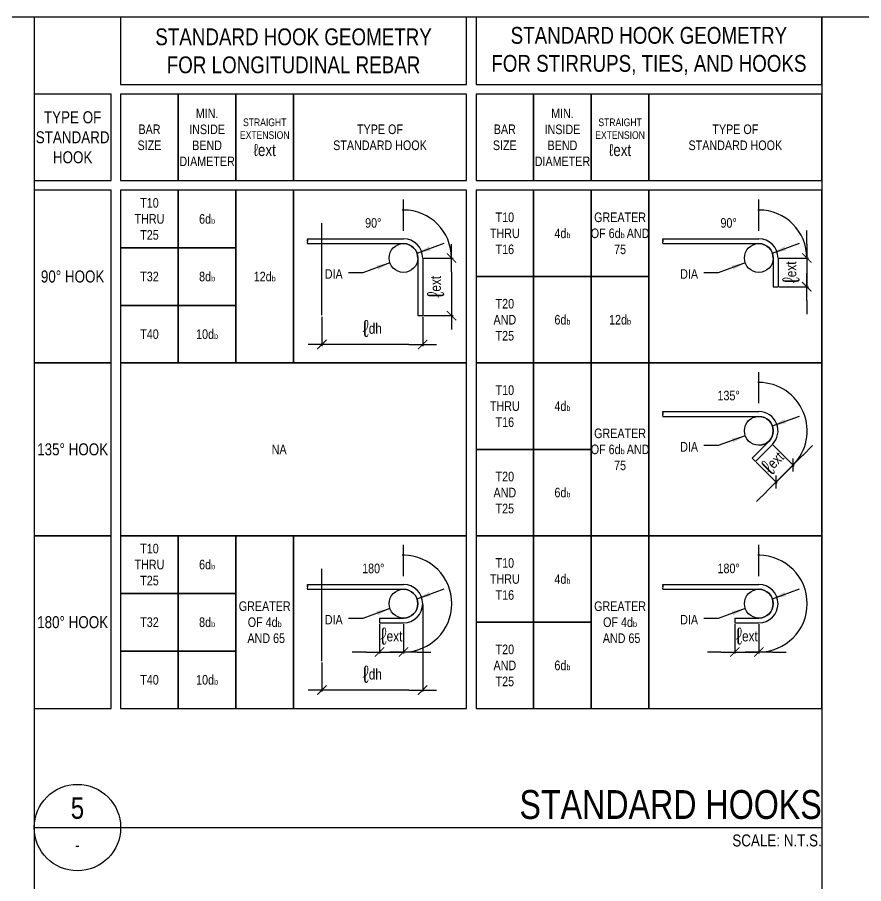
# Model space of a CAD drawing. Header units: millimetres. Extents: x 1990 to 90214, y -16050 to 57150.
# Drawn here: x 19725 to 37268, y 39187 to 57150 of the extents above; entities that cross this region are included whole.
import ezdxf
from ezdxf.enums import TextEntityAlignment as Align

# ---------------------------------------------------------------- set-up
doc = ezdxf.new("R2010")
doc.units = ezdxf.units.MM
doc.linetypes.add('HIDDEN2', pattern=[0.1875, 0.125, -0.0625])
doc.layers.add('NPLT-JLA', color=193, linetype='Continuous', plot=False)
for name, color, linetype in [('S-G-DIMS', 1, 'Continuous'), ('S-G-HDN2', 1, 'HIDDEN2'), ('S-G-LEDR', 2, 'Continuous'), ('S-G-MEDM', 3, 'Continuous'), ('S-G-TEXT', 3, 'Continuous'), ('S-G-THIN', 1, 'Continuous'), ('S-G-TITL', 7, 'Continuous'), ('S-G-TITLREF', 4, 'Continuous'), ('S-LOCI-DIM-IN-100', 1, 'Continuous'), ('S-LOCI-TEXT-GA-250', 2, 'Continuous')]:
    doc.layers.add(name, color=color, linetype=linetype)
doc.styles.add('ARIAL', font='arial.ttf', dxfattribs={"width": 0.8})
doc.dimstyles.new('ARIALDIMS', dxfattribs={"dimscale": 12, "dimtxt": 20, "dimasz": 19.5, "dimexe": 2.25, "dimexo": 1.75, "dimgap": 10, "dimtad": 1, "dimzin": 3, "dimdsep": 46, "dimtxsty": 'ARIAL', "dimblk1": 'nyatick', "dimblk2": 'nyatick', "dimsah": 1, "dimcen": 2.25, "dimclrd": 1, "dimclre": 1, "dimclrt": 2, "dimadec": 0, "dimazin": 0, "dimtfac": 1, "dimtmove": 0, "dimatfit": 3, "dimfxl": 1, "dimfrac": 2, "dimtolj": 1, "dimtzin": 0, "dimarcsym": 0})

# ---------------------------------------------------------------- blocks, each defined once
blk = doc.blocks.new('nyatick')
at = {"layer": 'S-G-DIMS'}
blk.add_line((-1.005, 0), (1.005, 0), dxfattribs=at)
at = {"layer": 'S-G-DIMS', "const_width": 0.08}
blk.add_lwpolyline([(0.34, 0.34), (-0.34, -0.34)], dxfattribs=at)
blk = doc.blocks.new('*D134')
at = {"layer": 'Defpoints', "color": 0, "transparency": 16777216}
for p in [(-8526, 7606), (-6806, 7606), (-8526, 7114)]:
    blk.add_point(p, dxfattribs=at)
at = {"layer": 'S-LOCI-DIM-IN-100', "color": 1, "lineweight": -2, "transparency": 16777216}
for p, q in [((-8526, 7585), (-8526, 7087)), ((-6806, 7585), (-6806, 7087)), ((-7040, 7114), (-8292, 7114))]:
    blk.add_line(p, q, dxfattribs=at)
at = {"layer": 'S-LOCI-DIM-IN-100', "color": 1, "lineweight": -2, "transparency": 16777216, "xscale": 234, "yscale": 234, "zscale": 234, "rotation": 180}
blk.add_blockref('nyatick', (-8526, 7114), dxfattribs=at)
at = {"layer": 'S-LOCI-DIM-IN-100', "color": 1, "lineweight": -2, "transparency": 16777216, "xscale": 234, "yscale": 234, "zscale": 234}
blk.add_blockref('nyatick', (-6806, 7114), dxfattribs=at)
at = {"layer": 'S-LOCI-DIM-IN-100', "color": 2, "transparency": 16777216, "insert": (-7666, 7383), "char_height": 180, "attachment_point": 5, "style": 'ARIAL'}
blk.add_mtext('\\A1;{\\fArial|b0|i0|c0|p34;\\H1.6x;ℓ\\H0.625x;dh}', dxfattribs=at)
blk = doc.blocks.new('*D135')
at = {"layer": 'Defpoints', "color": 0, "transparency": 16777216}
for p in [(-6806, 8588), (-6806, 7606), (-6315, 7606)]:
    blk.add_point(p, dxfattribs=at)
at = {"layer": 'S-LOCI-DIM-IN-100', "color": 1, "lineweight": -2, "transparency": 16777216}
for p, q in [((-6785, 8588), (-6288, 8588)), ((-6315, 8354), (-6315, 7840)), ((-6785, 7606), (-6288, 7606))]:
    blk.add_line(p, q, dxfattribs=at)
at = {"layer": 'S-LOCI-DIM-IN-100', "color": 1, "lineweight": -2, "transparency": 16777216, "xscale": 234, "yscale": 234, "zscale": 234}
for p, rotation in [((-6315, 8588), 90), ((-6315, 7606), 270)]:
    blk.add_blockref('nyatick', p, dxfattribs=dict(at, rotation=rotation))
at = {"layer": 'S-LOCI-DIM-IN-100', "color": 2, "transparency": 16777216, "insert": (-6584, 8097), "char_height": 180, "attachment_point": 5, "rotation": 90, "style": 'ARIAL'}
blk.add_mtext('\\A1;{\\fArial|b0|i0|c0|p34;\\H1.6x;ℓ\\H0.625x;ext}', dxfattribs=at)
blk = doc.blocks.new('*D136')
at = {"layer": 'Defpoints', "color": 0, "transparency": 16777216}
for p in [(-6806, 2692), (-8526, 1709), (-8526, 1218)]:
    blk.add_point(p, dxfattribs=at)
at = {"layer": 'S-LOCI-DIM-IN-100', "color": 1, "lineweight": -2, "transparency": 16777216}
for p, q in [((-6806, 2671), (-6806, 1191)), ((-8526, 1688), (-8526, 1191)), ((-7040, 1218), (-8292, 1218))]:
    blk.add_line(p, q, dxfattribs=at)
at = {"layer": 'S-LOCI-DIM-IN-100', "color": 1, "lineweight": -2, "transparency": 16777216, "xscale": 234, "yscale": 234, "zscale": 234, "rotation": 180}
blk.add_blockref('nyatick', (-8526, 1218), dxfattribs=at)
at = {"layer": 'S-LOCI-DIM-IN-100', "color": 1, "lineweight": -2, "transparency": 16777216, "xscale": 234, "yscale": 234, "zscale": 234}
blk.add_blockref('nyatick', (-6806, 1218), dxfattribs=at)
at = {"layer": 'S-LOCI-DIM-IN-100', "color": 2, "transparency": 16777216, "insert": (-7666, 1486), "char_height": 180, "attachment_point": 5, "style": 'ARIAL'}
blk.add_mtext('\\A1;{\\fArial|b0|i0|c0|p34;\\H1.6x;ℓ\\H0.625x;dh}', dxfattribs=at)
blk = doc.blocks.new('*D137')
at = {"layer": 'Defpoints', "color": 0, "transparency": 16777216}
for p in [(-7543, 2364), (-7134, 2364), (-7134, 1867)]:
    blk.add_point(p, dxfattribs=at)
at = {"layer": 'S-G-LEDR', "color": 1, "lineweight": -2, "transparency": 16777216}
for p, q in [((-7543, 2343), (-7543, 1840)), ((-7134, 2343), (-7134, 1840)), ((-7777, 1867), (-8011, 1867)), ((-7543, 1867), (-7134, 1867)), ((-6900, 1867), (-6666, 1867))]:
    blk.add_line(p, q, dxfattribs=at)
at = {"layer": 'S-G-LEDR', "color": 1, "lineweight": -2, "transparency": 16777216, "xscale": 234, "yscale": 234, "zscale": 234}
blk.add_blockref('nyatick', (-7543, 1867), dxfattribs=at)
at = {"layer": 'S-G-LEDR', "color": 1, "lineweight": -2, "transparency": 16777216, "xscale": 234, "yscale": 234, "zscale": 234, "rotation": 180}
blk.add_blockref('nyatick', (-7134, 1867), dxfattribs=at)
at = {"layer": 'S-G-LEDR', "color": 2, "transparency": 16777216, "insert": (-7339, 2136), "char_height": 180, "attachment_point": 5, "style": 'ARIAL'}
blk.add_mtext('\\A1;{\\fArial|b0|i0|c0|p34;\\H1.6x;ℓ\\H0.625x;ext}', dxfattribs=at)
blk = doc.blocks.new('*D131')
at = {"layer": 'Defpoints', "color": 0, "transparency": 16777216}
for p in [(-746, 8588), (-746, 8097), (-255, 8097)]:
    blk.add_point(p, dxfattribs=at)
at = {"layer": 'S-LOCI-DIM-IN-100', "color": 1, "lineweight": -2, "transparency": 16777216}
for p, q in [((-255, 8822), (-255, 9056)), ((-725, 8588), (-228, 8588)), ((-255, 8588), (-255, 8097)), ((-725, 8097), (-228, 8097)), ((-255, 7863), (-255, 7629))]:
    blk.add_line(p, q, dxfattribs=at)
at = {"layer": 'S-LOCI-DIM-IN-100', "color": 1, "lineweight": -2, "transparency": 16777216, "xscale": 234, "yscale": 234, "zscale": 234}
for p, rotation in [((-255, 8588), 270), ((-255, 8097), 90)]:
    blk.add_blockref('nyatick', p, dxfattribs=dict(at, rotation=rotation))
at = {"layer": 'S-LOCI-DIM-IN-100', "color": 2, "transparency": 16777216, "insert": (-523, 8343), "char_height": 180, "attachment_point": 5, "rotation": 90, "style": 'ARIAL'}
blk.add_mtext('\\A1;{\\fArial|b0|i0|c0|p34;\\H1.6x;ℓ\\H0.625x;ext}', dxfattribs=at)
blk = doc.blocks.new('*D132')
at = {"layer": 'Defpoints', "color": 0, "transparency": 16777216}
for p in [(-1483, 2364), (-1074, 2364), (-1074, 1867)]:
    blk.add_point(p, dxfattribs=at)
at = {"layer": 'S-G-LEDR', "color": 1, "lineweight": -2, "transparency": 16777216}
for p, q in [((-1483, 2343), (-1483, 1840)), ((-1074, 2343), (-1074, 1840)), ((-1717, 1867), (-1951, 1867)), ((-1483, 1867), (-1074, 1867)), ((-840, 1867), (-606, 1867))]:
    blk.add_line(p, q, dxfattribs=at)
at = {"layer": 'S-G-LEDR', "color": 1, "lineweight": -2, "transparency": 16777216, "xscale": 234, "yscale": 234, "zscale": 234}
blk.add_blockref('nyatick', (-1483, 1867), dxfattribs=at)
at = {"layer": 'S-G-LEDR', "color": 1, "lineweight": -2, "transparency": 16777216, "xscale": 234, "yscale": 234, "zscale": 234, "rotation": 180}
blk.add_blockref('nyatick', (-1074, 1867), dxfattribs=at)
at = {"layer": 'S-G-LEDR', "color": 2, "transparency": 16777216, "insert": (-1278, 2136), "char_height": 180, "attachment_point": 5, "style": 'ARIAL'}
blk.add_mtext('\\A1;{\\fArial|b0|i0|c0|p34;\\H1.6x;ℓ\\H0.625x;ext}', dxfattribs=at)
blk = doc.blocks.new('*D133')
at = {"layer": 'Defpoints', "color": 0, "transparency": 16777216}
for p in [(-842, 5408), (-1131, 5119), (-490, 5057)]:
    blk.add_point(p, dxfattribs=at)
at = {"layer": 'S-LOCI-DIM-IN-100', "color": 1, "lineweight": -2, "transparency": 16777216}
for p, q in [((-827, 5394), (-471, 5038)), ((-325, 5222), (-159, 5388)), ((-1117, 5104), (-761, 4748)), ((-780, 4767), (-490, 5057)), ((-945, 4602), (-1111, 4436))]:
    blk.add_line(p, q, dxfattribs=at)
at = {"layer": 'S-LOCI-DIM-IN-100', "color": 1, "lineweight": -2, "transparency": 16777216, "xscale": 234, "yscale": 234, "zscale": 234}
for p, rotation in [((-490, 5057), 225), ((-780, 4767), 45)]:
    blk.add_blockref('nyatick', p, dxfattribs=dict(at, rotation=rotation))
at = {"layer": 'S-LOCI-DIM-IN-100', "color": 2, "transparency": 16777216, "insert": (-825, 5102), "char_height": 180, "attachment_point": 5, "rotation": 45, "style": 'ARIAL'}
blk.add_mtext('\\A1;{\\fArial|b0|i0|c0|p34;\\H1.6x;ℓ\\H0.625x;ext}', dxfattribs=at)
blk = doc.blocks.new('A$C26025abf')
at = {"layer": 'S-G-DIMS'}
for p, q in [((-7133.853, 9053.446), (-7133.853, 9584.136)), ((-1073.508, 9053.446), (-1073.508, 9584.136)), ((-1073.508, 6111.009), (-1073.508, 6641.699)), ((-7133.853, 3162.733), (-7133.853, 3693.423)), ((-1073.508, 3162.733), (-1073.508, 3693.423))]:
    blk.add_line(p, q, dxfattribs=at)
blk.add_arc((-1073.508, 5639.998), 824.804, 315, 90, dxfattribs=at)
at = {"layer": 'S-G-HDN2'}
for p, q in [((-8526.094, 7605.515), (-8526.094, 9186.636)), ((-8526.094, 1708.963), (-8526.094, 3290.084))]:
    blk.add_line(p, q, dxfattribs=at)
at = {"layer": 'S-G-MEDM'}
for p, q in [((-8771.784, 8915.86), (-7133.853, 8915.86)), ((-2711.439, 8915.86), (-1073.508, 8915.86)), ((-8771.784, 8833.963), (-7133.853, 8833.963)), ((-2711.439, 8833.963), (-1073.508, 8833.963)), ((-6888.163, 8588.274), (-6888.163, 7605.515)), ((-6806.267, 8588.274), (-6806.267, 7605.515)), ((-827.819, 8588.274), (-827.819, 8096.894)), ((-745.922, 8588.274), (-745.922, 8096.894)), ((-827.819, 8096.894), (-745.922, 8096.894)), ((-6888.163, 7605.515), (-6806.267, 7605.515)), ((-2711.439, 5967.584), (-1073.508, 5967.584)), ((-2711.439, 5885.687), (-1073.508, 5885.687)), ((-1189.328, 5176.721), (-899.779, 5466.269)), ((-1131.418, 5118.811), (-841.87, 5408.359)), ((-1189.328, 5176.721), (-1131.418, 5118.811)), ((-8771.784, 3019.308), (-7133.853, 3019.308)), ((-2711.439, 3019.308), (-1073.508, 3019.308)), ((-8771.784, 2937.411), (-7133.853, 2937.411)), ((-2711.439, 2937.411), (-1073.508, 2937.411)), ((-7543.336, 2446.032), (-7133.853, 2446.032)), ((-7543.336, 2446.032), (-7543.336, 2364.136)), ((-1482.991, 2446.032), (-1073.508, 2446.032)), ((-1482.991, 2446.032), (-1482.991, 2364.136)), ((-7543.336, 2364.136), (-7133.853, 2364.136)), ((-1482.991, 2364.136), (-1073.508, 2364.136))]:
    blk.add_line(p, q, dxfattribs=at)
for points in [[(-11956.897, 11547.414), (-6060.345, 11547.414), (-6060.345, 12693.966), (-11956.897, 12693.966)], [(-5896.552, 11547.414), (0, 11547.414), (0, 12693.966), (-5896.552, 12693.966)]]:
    blk.add_lwpolyline(points, close=True, dxfattribs=at)
for centre, radius, start, end in [((-8736.322, 8895.386), 40.948, 150, 210), ((-8736.322, 8854.437), 40.948, 150, 210), ((-8807.246, 8895.386), 40.948, 330, 30), ((-7133.853, 8588.274), 327.586, 0, 90), ((-2675.977, 8895.386), 40.948, 150, 210), ((-2675.977, 8854.437), 40.948, 150, 210), ((-2746.902, 8895.386), 40.948, 330, 30), ((-1073.508, 8588.274), 327.586, 0, 90), ((-7133.853, 8588.274), 245.69, 0, 90), ((-1073.508, 8588.274), 245.69, 0, 90), ((-2675.977, 5947.11), 40.948, 150, 210), ((-2675.977, 5906.161), 40.948, 150, 210), ((-2746.902, 5947.11), 40.948, 330, 30), ((-1073.508, 5639.998), 327.586, 315, 90), ((-1073.508, 5639.998), 245.69, 270, 90), ((-8736.322, 2998.834), 40.948, 150, 210), ((-8736.322, 2957.886), 40.948, 150, 210), ((-8807.246, 2998.834), 40.948, 330, 30), ((-7133.853, 2691.722), 327.586, 270, 90), ((-2675.977, 2998.834), 40.948, 150, 210), ((-2675.977, 2957.886), 40.948, 150, 210), ((-2746.902, 2998.834), 40.948, 330, 30), ((-1073.508, 2691.722), 327.586, 270, 90), ((-7133.853, 2691.722), 245.69, 270, 90), ((-1073.508, 2691.722), 245.69, 270, 90)]:
    blk.add_arc(centre, radius, start, end, dxfattribs=at)
at = {"layer": 'S-G-THIN'}
for points in [[(-13431.034, 9909.483), (-12120.69, 9909.483), (-12120.69, 11383.621), (-13431.034, 11383.621)], [(-11956.897, 9909.483), (-10974.138, 9909.483), (-10974.138, 11383.621), (-11956.897, 11383.621)], [(-10974.138, 9909.483), (-9991.379, 9909.483), (-9991.379, 11383.621), (-10974.138, 11383.621)], [(-9991.379, 9909.483), (-9008.621, 9909.483), (-9008.621, 11383.621), (-9991.379, 11383.621)], [(-9008.621, 9909.483), (-6060.345, 9909.483), (-6060.345, 11383.621), (-9008.621, 11383.621)], [(-5896.552, 9909.483), (-4913.793, 9909.483), (-4913.793, 11383.621), (-5896.552, 11383.621)], [(-4913.793, 9909.483), (-3931.034, 9909.483), (-3931.034, 11383.621), (-4913.793, 11383.621)], [(-3931.034, 9909.483), (-2948.276, 9909.483), (-2948.276, 11383.621), (-3931.034, 11383.621)], [(-2948.276, 9909.483), (0, 9909.483), (0, 11383.621), (-2948.276, 11383.621)], [(-13431.034, 6797.414), (-12120.69, 6797.414), (-12120.69, 9745.69), (-13431.034, 9745.69)], [(-11956.897, 8762.931), (-10974.138, 8762.931), (-10974.138, 9745.69), (-11956.897, 9745.69)], [(-10974.138, 8762.931), (-9991.379, 8762.931), (-9991.379, 9745.69), (-10974.138, 9745.69)], [(-9991.379, 6797.414), (-9008.621, 6797.414), (-9008.621, 9745.69), (-9991.379, 9745.69)], [(-9008.621, 6797.414), (-6060.345, 6797.414), (-6060.345, 9745.69), (-9008.621, 9745.69)], [(-5896.552, 8271.552), (-4913.793, 8271.552), (-4913.793, 9745.69), (-5896.552, 9745.69)], [(-4913.793, 8271.552), (-3931.034, 8271.552), (-3931.034, 9745.69), (-4913.793, 9745.69)], [(-3931.034, 8271.552), (-2948.276, 8271.552), (-2948.276, 9745.69), (-3931.034, 9745.69)], [(-2948.276, 6797.414), (0, 6797.414), (0, 9745.69), (-2948.276, 9745.69)], [(-11956.897, 7780.172), (-10974.138, 7780.172), (-10974.138, 8762.931), (-11956.897, 8762.931)], [(-10974.138, 7780.172), (-9991.379, 7780.172), (-9991.379, 8762.931), (-10974.138, 8762.931)], [(-5896.552, 6797.414), (-4913.793, 6797.414), (-4913.793, 8271.552), (-5896.552, 8271.552)], [(-4913.793, 6797.414), (-3931.034, 6797.414), (-3931.034, 8271.552), (-4913.793, 8271.552)], [(-3931.034, 6797.414), (-2948.276, 6797.414), (-2948.276, 8271.552), (-3931.034, 8271.552)], [(-11956.897, 6797.414), (-10974.138, 6797.414), (-10974.138, 7780.172), (-11956.897, 7780.172)], [(-10974.138, 6797.414), (-9991.379, 6797.414), (-9991.379, 7780.172), (-10974.138, 7780.172)], [(-13431.034, 3849.138), (-12120.69, 3849.138), (-12120.69, 6797.414), (-13431.034, 6797.414)], [(-11956.897, 3849.138), (-6060.345, 3849.138), (-6060.345, 6797.414), (-11956.897, 6797.414)], [(-5896.552, 5323.276), (-4913.793, 5323.276), (-4913.793, 6797.414), (-5896.552, 6797.414)], [(-4913.793, 5323.276), (-3931.034, 5323.276), (-3931.034, 6797.414), (-4913.793, 6797.414)], [(-3931.034, 3849.138), (-2948.276, 3849.138), (-2948.276, 6797.414), (-3931.034, 6797.414)], [(-2948.276, 3849.138), (0, 3849.138), (0, 6797.414), (-2948.276, 6797.414)], [(-5896.552, 3849.138), (-4913.793, 3849.138), (-4913.793, 5323.276), (-5896.552, 5323.276)], [(-4913.793, 3849.138), (-3931.034, 3849.138), (-3931.034, 5323.276), (-4913.793, 5323.276)], [(-13431.034, 900.862), (-12120.69, 900.862), (-12120.69, 3849.138), (-13431.034, 3849.138)], [(-11956.897, 2866.379), (-10974.138, 2866.379), (-10974.138, 3849.138), (-11956.897, 3849.138)], [(-10974.138, 2866.379), (-9991.379, 2866.379), (-9991.379, 3849.138), (-10974.138, 3849.138)], [(-9991.379, 900.862), (-9008.621, 900.862), (-9008.621, 3849.138), (-9991.379, 3849.138)], [(-9008.621, 900.862), (-6060.345, 900.862), (-6060.345, 3849.138), (-9008.621, 3849.138)], [(-5896.552, 2375), (-4913.793, 2375), (-4913.793, 3849.138), (-5896.552, 3849.138)], [(-4913.793, 2375), (-3931.034, 2375), (-3931.034, 3849.138), (-4913.793, 3849.138)], [(-3931.034, 900.862), (-2948.276, 900.862), (-2948.276, 3849.138), (-3931.034, 3849.138)], [(-2948.276, 900.862), (0, 900.862), (0, 3849.138), (-2948.276, 3849.138)], [(-11956.897, 1883.621), (-10974.138, 1883.621), (-10974.138, 2866.379), (-11956.897, 2866.379)], [(-10974.138, 1883.621), (-9991.379, 1883.621), (-9991.379, 2866.379), (-10974.138, 2866.379)], [(-5896.552, 900.862), (-4913.793, 900.862), (-4913.793, 2375), (-5896.552, 2375)], [(-4913.793, 900.862), (-3931.034, 900.862), (-3931.034, 2375), (-4913.793, 2375)], [(-11956.897, 900.862), (-10974.138, 900.862), (-10974.138, 1883.621), (-11956.897, 1883.621)], [(-10974.138, 900.862), (-9991.379, 900.862), (-9991.379, 1883.621), (-10974.138, 1883.621)]]:
    blk.add_lwpolyline(points, close=True, dxfattribs=at)
for centre in [(-7133.853, 8588.274), (-1073.508, 8588.274), (-1073.508, 5639.998), (-7133.853, 2691.722), (-1073.508, 2691.722)]:
    blk.add_circle(centre, 245.69, dxfattribs=at)
for centre, radius, start in [((-7133.853, 8588.274), 818.966, 0), ((-1073.508, 8588.274), 818.966, 0), ((-7133.853, 2691.722), 824.804, 270), ((-1073.508, 2691.722), 824.804, 270)]:
    blk.add_arc(centre, radius, start, 90, dxfattribs=at)
at = {"layer": 'S-G-DIMS', "rotation": 180}
for p, xscale, yscale, zscale in [((-7133.853, 9407.239), 19.65517241379295, 19.65517241379295, 19.65517241379295), ((-1073.508, 9407.239), 14.74137931034471, 14.74137931034471, 14.74137931034471), ((-1073.508, 6464.802), 19.65517241379295, 19.65517241379295, 19.65517241379295), ((-7133.853, 3516.526), 19.65517241379295, 19.65517241379295, 19.65517241379295), ((-1073.508, 3516.526), 19.65517241379295, 19.65517241379295, 19.65517241379295)]:
    blk.add_blockref('nyatick', p, dxfattribs=dict(at, xscale=xscale, yscale=yscale, zscale=zscale))
at = {"layer": 'S-G-LEDR', "char_height": 163.7931, "style": 'ARIAL'}
for s, insert, width, attachment_point in [('\\pxqc;90° ', (-7649.392, 9185.66), 625.36526, 5), ('\\pxqc;90° ', (-1589.047, 9185.66), 625.36526, 5), ('DIA', (-8170.437, 8233.81), 453.93346, 9), ('DIA', (-2110.092, 8233.81), 453.93346, 9), ('\\pxqc;135° ', (-1589.047, 6240.653), 625.36526, 5), ('DIA', (-2110.092, 5285.535), 453.93346, 9), ('\\pxqc;180° ', (-7649.392, 3292.377), 625.36526, 5), ('\\pxqc;180° ', (-1589.047, 3292.377), 625.36526, 5), ('DIA', (-8170.437, 2337.259), 453.93346, 9), ('DIA', (-2110.092, 2337.259), 453.93346, 9)]:
    blk.add_mtext(s, dxfattribs=dict(at, insert=insert, width=width, attachment_point=attachment_point))
at = {"layer": 'S-LOCI-TEXT-GA-250', "attachment_point": 5, "style": 'ARIAL'}
for s, insert, char_height, width in [('{\\C6;STANDARD HOOK GEOMETRY\\PFOR LONGITUDINAL REBAR}', (-9008.621, 12120.69), 286.63793, 5896.55172), ('{\\C6;STANDARD HOOK GEOMETRY\\PFOR STIRRUPS, TIES, AND HOOKS}', (-2948.276, 12120.69), 286.63793, 5896.55172), ('TYPE OF STANDARD HOOK', (-12775.862, 10646.552), 204.74138, 1310.34483), ('MIN. INSIDE BEND DIAMETER', (-10482.759, 10646.552), 163.7931, 982.75862), ('MIN. INSIDE BEND DIAMETER', (-4422.414, 10646.552), 163.7931, 982.75862), ('{\\H0.8x;STRAIGHT EXTENSION}\\P{\\A1;\\fArial|b0|i0|c0|p34;\\H1.25x;ℓext}', (-9500, 10646.552), 163.7931, 982.75862), ('{\\H0.8x;STRAIGHT EXTENSION}\\P{\\A1;\\fArial|b0|i0|c0|p34;\\H1.25x;ℓext}', (-3439.655, 10646.552), 163.7931, 982.75862), ('BAR\\PSIZE', (-11465.517, 10646.552), 163.7931, 982.75862), ('TYPE OF\\PSTANDARD HOOK', (-7534.483, 10646.552), 163.7931, 2948.27586), ('BAR\\PSIZE', (-5405.172, 10646.552), 163.7931, 982.75862), ('TYPE OF\\PSTANDARD HOOK', (-1474.138, 10646.552), 163.7931, 2948.27586), ('T10\\PTHRU\\PT25', (-11465.517, 9254.31), 163.7931, 982.75862), ('6d{\\H0.6x;b}', (-10482.759, 9254.31), 163.7931, 982.75862), ('T10\\PTHRU\\PT16', (-5405.172, 9008.621), 163.7931, 982.75862), ('GREATER OF 6d{\\H0.6x;b }AND 75', (-3439.655, 9008.621), 163.7931, 982.75862), ('4d{\\H0.6x;b}', (-4422.414, 9008.621), 163.7931, 982.75862), ('90° HOOK', (-12775.862, 8271.552), 204.7414, 1310.34483), ('T32', (-11465.517, 8271.552), 163.7931, 982.75862), ('8d{\\H0.6x;b}', (-10482.759, 8271.552), 163.7931, 982.75862), ('12d{\\H0.6x;b}', (-9500, 8271.552), 163.7931, 982.75862), ('T20\\PAND\\PT25', (-5405.172, 7534.483), 163.7931, 982.75862), ('6d{\\H0.6x;b}', (-4422.414, 7534.483), 163.7931, 982.75862), ('12d{\\H0.6x;b }', (-3439.655, 7534.483), 163.7931, 982.75862), ('T40', (-11465.517, 7288.793), 163.7931, 982.75862), ('10d{\\H0.6x;b}', (-10482.759, 7288.793), 163.7931, 982.75862), ('T10\\PTHRU\\PT16', (-5405.172, 6060.345), 163.7931, 982.75862), ('4d{\\H0.6x;b}', (-4422.414, 6060.345), 163.7931, 982.75862), ('GREATER OF 6d{\\H0.6x;b }AND 75', (-3439.655, 5323.276), 163.7931, 982.75862), ('135° HOOK', (-12775.862, 5323.276), 204.7414, 1310.34483), ('NA', (-9254.31, 5323.276), 163.7931, 6387.93103), ('T20\\PAND\\PT25', (-5405.172, 4586.207), 163.7931, 982.75862), ('6d{\\H0.6x;b}', (-4422.414, 4586.207), 163.7931, 982.75862), ('T10\\PTHRU\\PT25', (-11465.517, 3357.759), 163.7931, 982.75862), ('6d{\\H0.6x;b}', (-10482.759, 3357.759), 163.7931, 982.75862), ('T10\\PTHRU\\PT16', (-5405.172, 3112.069), 163.7931, 982.75862), ('4d{\\H0.6x;b}', (-4422.414, 3112.069), 163.7931, 982.75862), ('GREATER OF 4d{\\H0.6x;b\\P} AND 65', (-9500, 2375), 163.7931, 982.75862), ('GREATER OF 4d{\\H0.6x;b\\P} AND 65', (-3439.655, 2375), 163.7931, 982.75862), ('180° HOOK', (-12775.862, 2375), 204.7414, 1310.34483), ('T32', (-11465.517, 2375), 163.7931, 982.75862), ('8d{\\H0.6x;b}', (-10482.759, 2375), 163.7931, 982.75862), ('T20\\PAND\\PT25', (-5405.172, 1637.931), 163.7931, 982.75862), ('6d{\\H0.6x;b}', (-4422.414, 1637.931), 163.7931, 982.75862), ('10d{\\H0.6x;b}', (-10482.759, 1392.241), 163.7931, 982.75862), ('T40', (-11465.517, 1392.241), 163.7931, 982.75862)]:
    blk.add_mtext(s, dxfattribs=dict(at, insert=insert, char_height=char_height, width=width))
at = {"layer": 'S-G-LEDR'}
for base, p1, p2, picture, middle in [((-7133.853, 1866.918), (-7543.336, 2364.136), (-7133.853, 2364.136), '*D137', (-7338.594, 1866.918)), ((-1073.508, 1866.918), (-1482.991, 2364.136), (-1073.508, 2364.136), '*D132', (-1278.25, 1866.918))]:
    dim = blk.add_linear_dim(base=base, p1=p1, p2=p2, text='{\\fArial|b0|i0|c0|p34;\\H1.6x;ℓ\\H0.625x;ext}', dimstyle='ARIALDIMS', override={"dimtxt": 15}, dxfattribs=at)
    dim.commit()
    dim.dimension.update_dxf_attribs({"geometry": picture, "text_midpoint": middle, "dimtype": 160})
at = {"layer": 'S-LOCI-DIM-IN-100'}
for base, p1, p2, angle, picture, middle in [((-254.543, 8096.894), (-745.922, 8588.274), (-745.922, 8096.894), 90, '*D131', (-254.543, 8342.584)), ((-490.284, 5056.773), (-1131.418, 5118.811), (-841.87, 5408.359), 45, '*D133', (-635.058, 4911.999))]:
    dim = blk.add_linear_dim(base=base, p1=p1, p2=p2, angle=angle, text='{\\fArial|b0|i0|c0|p34;\\H1.6x;ℓ\\H0.625x;ext}', dimstyle='ARIALDIMS', override={"dimtxt": 15}, dxfattribs=at)
    dim.commit()
    dim.dimension.update_dxf_attribs({"geometry": picture, "text_midpoint": middle, "dimtype": 160})
dim = blk.add_linear_dim(base=(-6314.888, 7605.515), p1=(-6806.267, 8588.274), p2=(-6806.267, 7605.515), angle=90, text='{\\fArial|b0|i0|c0|p34;\\H1.6x;ℓ\\H0.625x;ext}', dimstyle='ARIALDIMS', override={"dimtxt": 15}, dxfattribs=at)
dim.commit()
dim.dimension.update_dxf_attribs({"geometry": '*D135', "text_midpoint": (-6583.701, 8096.894)})
for base, p1, p2, picture, middle in [((-8526.094, 7114.136), (-6806.267, 7605.515), (-8526.094, 7605.515), '*D134', (-7666.181, 7382.949)), ((-8526.094, 1217.584), (-6806.267, 2691.722), (-8526.094, 1708.963), '*D136', (-7666.181, 1486.397))]:
    dim = blk.add_linear_dim(base=base, p1=p1, p2=p2, text='{\\fArial|b0|i0|c0|p34;\\H1.6x;ℓ\\H0.625x;dh}', dimstyle='ARIALDIMS', override={"dimtxt": 15}, dxfattribs=at)
    dim.commit()
    dim.dimension.update_dxf_attribs({"geometry": picture, "text_midpoint": middle})
at = {"layer": 'S-G-LEDR'}
for points in [[(-6902.98, 8672.304), (-6441.235, 8840.366)], [(-842.636, 8672.304), (-380.89, 8840.366)], [(-7364.726, 8504.243), (-7826.471, 8336.181)], [(-1304.381, 8504.243), (-1766.127, 8336.181)], [(-842.636, 5724.028), (-380.89, 5892.09)], [(-1304.381, 5555.967), (-1766.127, 5387.905)], [(-6902.98, 2775.753), (-6441.235, 2943.814)], [(-842.636, 2775.753), (-380.89, 2943.814)], [(-7364.726, 2607.691), (-7826.471, 2439.629)], [(-1304.381, 2607.691), (-1766.127, 2439.629)]]:
    blk.add_leader(points, dimstyle='ARIALDIMS', override={"dimgap": 0.05, "dimtad": 0}, dxfattribs=at)
at = {"layer": 'S-G-LEDR', "annotation_type": 0, "has_hookline": 1, "hookline_direction": 1}
for points in [[(-7364.726, 8504.243), (-7826.471, 8336.181), (-8072.161, 8336.181)], [(-1304.381, 8504.243), (-1766.127, 8336.181), (-2011.816, 8336.181)], [(-1304.381, 5555.967), (-1766.127, 5387.905), (-2011.816, 5387.905)], [(-7364.726, 2607.691), (-7826.471, 2439.629), (-8072.161, 2439.629)], [(-1304.381, 2607.691), (-1766.127, 2439.629), (-2011.816, 2439.629)]]:
    blk.add_leader(points, dimstyle='ARIALDIMS', override={"dimgap": 0.05, "dimtad": 0}, dxfattribs=at)

msp = doc.modelspace()

# ---------------------------------------------------------------- linework, layer by layer
at = {"layer": 'NPLT-JLA'}
for p, q in [((89875, 57150), (2250, 57150)), ((20075, 57150), (20075, -16050)), ((36400, 57150), (36400, -16050))]:
    msp.add_line(p, q, dxfattribs=at)
at = {"layer": 'S-G-TITLREF'}
msp.add_line((20075, 40350), (36400, 40350), dxfattribs=at)
msp.add_circle((20970.884, 40350), 895.884, dxfattribs=at)

# ---------------------------------------------------------------- block references
at = {"layer": 'S-G-THIN', "xscale": 1.215468549422347, "yscale": 1.215468549422347, "zscale": 1.215468549422347}
msp.add_blockref('A$C26025abf', (36400, 41720.884), dxfattribs=at)

# ---------------------------------------------------------------- texts
at = {"layer": 'S-G-TEXT', "color": 7, "insert": (36400, 40208.08), "char_height": 248.85672, "width": 1863.91779, "attachment_point": 3, "style": 'ARIAL'}
msp.add_mtext('\\W0.8000;SCALE: N.T.S.', dxfattribs=at)
at = {"layer": 'S-G-TITL', "insert": (36400, 41127.396), "char_height": 597.2561, "width": 13419.89318, "attachment_point": 3, "style": 'ARIAL'}
msp.add_mtext('STANDARD HOOKS', dxfattribs=at)
at = {"layer": 'S-G-TITLREF', "style": 'ARIAL', "width": 0.8}
for s, height, p in [('5', 447.942, (20970.884, 40753.472)), ('-', 248.857, (20970.884, 39987.733))]:
    msp.add_text(s, height=height, dxfattribs=at).set_placement(p, align=Align.MIDDLE)

doc.saveas('drawing.dxf')
